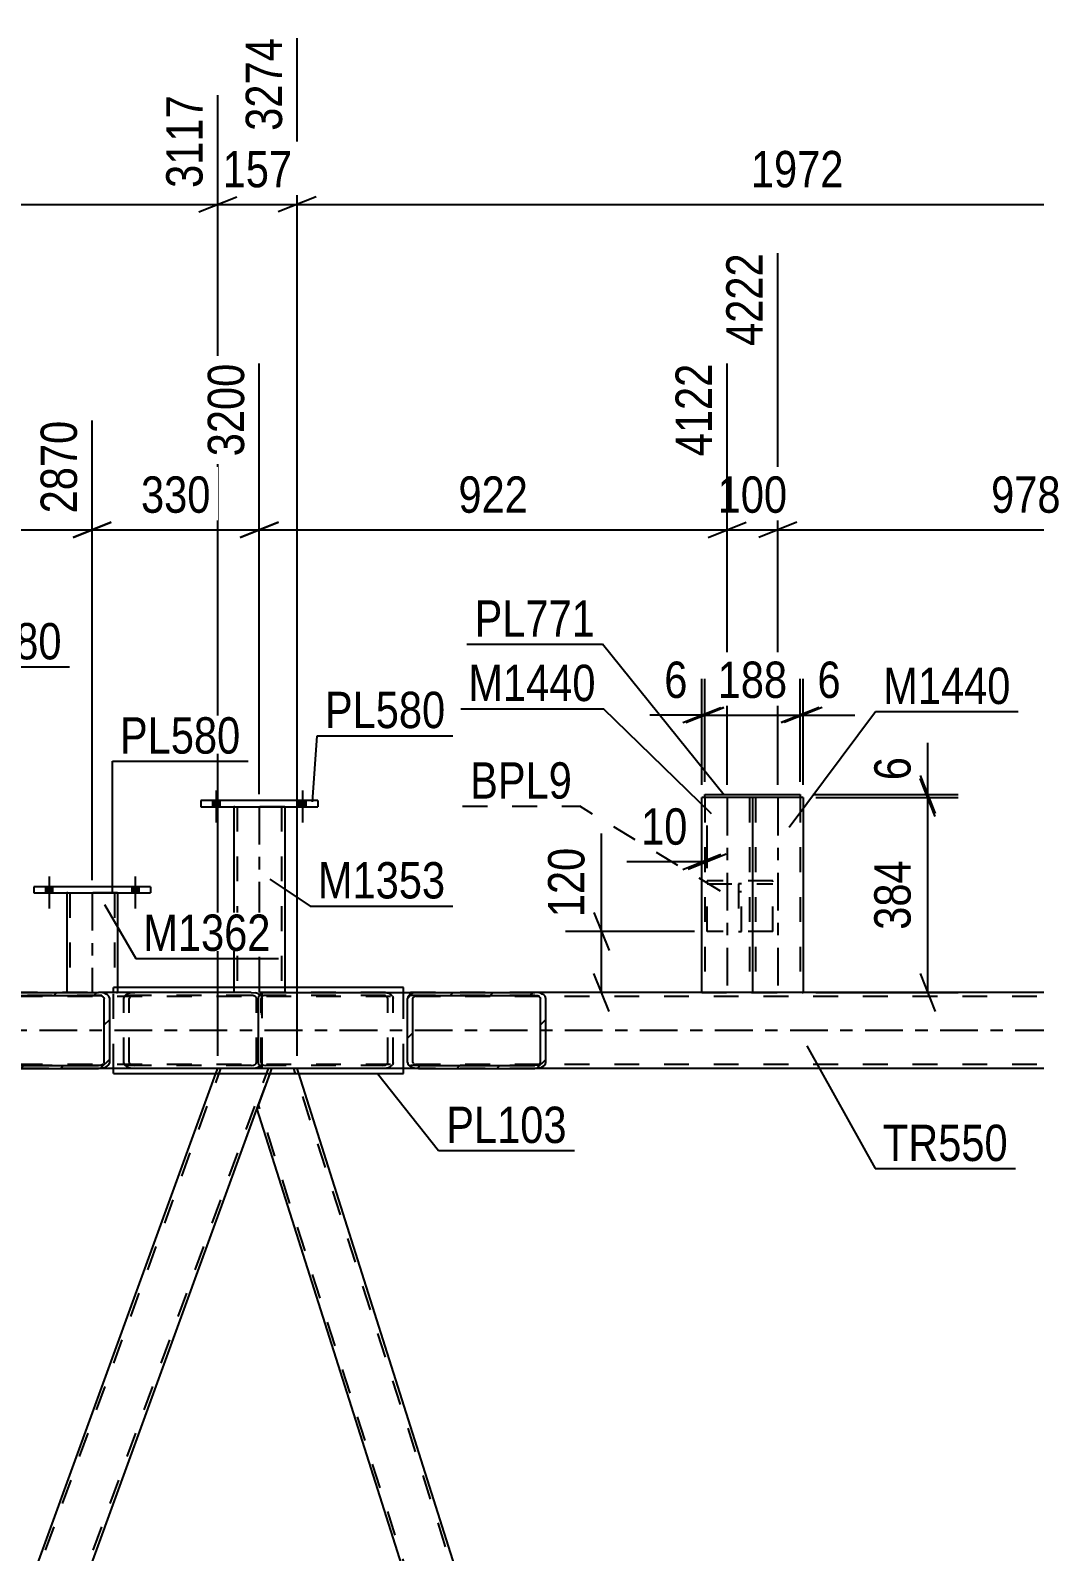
# Model space of a CAD drawing. Header units: millimetres. Extents: x -787 to 402, y -866 to -25.
# Drawn here: x -585.7 to -506.5, y -319.7 to -199.8 of the extents above; entities that cross this region are included whole.
import ezdxf

# ---------------------------------------------------------------- set-up
doc = ezdxf.new("R2010")
doc.units = ezdxf.units.MM
doc.linetypes.add('DXK_LINE_DOT2', pattern=[3.9198, 1.9599, -1.9599])
doc.linetypes.add('DXK_LINE_DOT3', pattern=[5.9187, 2.979, -0.9799, 0.9799, -0.9799])
doc.styles.add('Arial Narrow', font='ARIALN.TTF', dxfattribs={"height": 0.2})

# ---------------------------------------------------------------- blocks, each defined once
blk = doc.blocks.new('Part-569028579-6382 - 6366')
at = {"color": 7, "linetype": 'DXK_LINE_DOT2'}
for p, q in [((-613.96, -400.61), (-570.65, -281.61)), ((-610.21, -400.61), (-566.9, -281.61)), ((-571.05, -282.01), (-570.9, -281.61)), ((-566.65, -281.61), (-570.9, -281.61)), ((-567.81, -284.81), (-566.65, -281.61)), ((-614.22, -400.61), (-613.05, -397.4)), ((-609.96, -400.61), (-609.81, -400.21)), ((-614.22, -400.61), (-609.96, -400.61))]:
    blk.add_line(p, q, dxfattribs=at)
at = {"color": 2, "linetype": 'Continuous'}
for p, q in [((-613.05, -397.4), (-571.05, -282.01)), ((-609.81, -400.21), (-567.81, -284.81))]:
    blk.add_line(p, q, dxfattribs=at)
blk = doc.blocks.new('Part-569028579-6399 - 6366')
at = {"linetype": 'Continuous'}
h = blk.add_hatch(dxfattribs=at)
h.set_pattern_fill('', scale=0.7, style=0, pattern_type=0)
h.set_pattern_definition([(45, (-590.3414, -276.0852), (-1.57154, 1.57154), [])])
h.paths.add_polyline_path([(-590.27, -275.9), (-590.34, -276.09), (-590.34, -281.13), (-590.27, -281.31), (-590.09, -281.46), (-589.8, -281.57), (-589.47, -281.61), (-580.3, -281.61), (-579.96, -281.57), (-579.68, -281.46), (-579.49, -281.31), (-579.42, -281.13), (-579.42, -276.09), (-579.49, -275.9), (-579.68, -275.75), (-579.96, -275.64), (-580.3, -275.61), (-589.47, -275.61), (-589.8, -275.64), (-590.09, -275.75)])
h.paths.add_polyline_path([(-589.64, -275.86), (-589.47, -275.85), (-580.3, -275.85), (-580.13, -275.86), (-579.99, -275.92), (-579.89, -275.99), (-579.86, -276.09), (-579.86, -281.13), (-579.89, -281.22), (-579.99, -281.29), (-580.13, -281.35), (-580.3, -281.37), (-589.47, -281.37), (-589.64, -281.35), (-589.78, -281.29), (-589.87, -281.22), (-589.9, -281.13), (-589.9, -276.09), (-589.87, -275.99), (-589.78, -275.92)])
at = {"color": 2, "linetype": 'Continuous'}
for p, q in [((-589.47, -275.61), (-589.8, -275.64)), ((-589.47, -275.61), (-580.3, -275.61)), ((-568.27, -275.61), (-580.3, -275.61)), ((-579.96, -275.64), (-580.3, -275.61)), ((-568.27, -275.61), (-567.93, -275.64)), ((-590.27, -275.9), (-590.34, -276.09)), ((-590.34, -281.13), (-590.34, -276.09)), ((-589.9, -276.09), (-589.87, -275.99)), ((-589.9, -281.13), (-589.9, -276.09)), ((-589.64, -275.86), (-589.47, -275.85)), ((-589.47, -275.85), (-580.3, -275.85)), ((-580.3, -275.85), (-580.13, -275.86)), ((-579.89, -275.99), (-579.86, -276.09)), ((-579.86, -281.13), (-579.86, -276.09)), ((-579.42, -276.09), (-579.49, -275.9)), ((-579.42, -281.13), (-579.42, -276.09)), ((-590.34, -281.13), (-590.27, -281.31)), ((-589.87, -281.22), (-589.9, -281.13)), ((-589.8, -281.57), (-589.47, -281.61)), ((-589.47, -281.37), (-589.64, -281.35)), ((-589.47, -281.37), (-580.3, -281.37)), ((-589.47, -281.61), (-580.3, -281.61)), ((-580.13, -281.35), (-580.3, -281.37)), ((-580.3, -281.61), (-579.96, -281.57)), ((-568.27, -281.61), (-580.3, -281.61)), ((-579.86, -281.13), (-579.89, -281.22)), ((-579.49, -281.31), (-579.42, -281.13)), ((-567.93, -281.57), (-568.27, -281.61))]:
    blk.add_line(p, q, dxfattribs=at)
at = {"color": 7, "linetype": 'DXK_LINE_DOT2'}
for p, q in [((-589.47, -275.61), (-580.3, -275.61)), ((-577.77, -275.64), (-577.44, -275.61)), ((-568.27, -275.85), (-589.47, -275.85)), ((-578.31, -276.09), (-578.24, -275.9)), ((-578.31, -281.13), (-578.31, -276.09)), ((-577.84, -275.99), (-577.87, -276.09)), ((-577.87, -281.13), (-577.87, -276.09)), ((-577.44, -275.85), (-577.61, -275.86)), ((-568.1, -275.86), (-568.27, -275.85)), ((-567.83, -276.09), (-567.86, -275.99)), ((-567.83, -281.13), (-567.83, -276.09)), ((-567.46, -275.9), (-567.44, -275.97)), ((-567.44, -275.97), (-567.39, -276.09)), ((-567.39, -281.13), (-567.39, -276.09)), ((-568.27, -281.37), (-589.47, -281.37)), ((-580.3, -281.61), (-589.47, -281.61)), ((-578.24, -281.31), (-578.31, -281.13)), ((-577.87, -281.13), (-577.84, -281.22)), ((-577.44, -281.61), (-577.77, -281.57)), ((-577.61, -281.35), (-577.44, -281.37)), ((-568.27, -281.37), (-568.1, -281.35)), ((-567.86, -281.22), (-567.83, -281.13)), ((-567.41, -281.17), (-567.46, -281.31)), ((-567.39, -281.13), (-567.41, -281.17))]:
    blk.add_line(p, q, dxfattribs=at)
at = {"color": 2, "linetype": 'Continuous'}
for centre, radius, start, end in [((-589.67, -276.45), 0.817, 99.5182, 138.0638), ((-580.1, -276.45), 0.817, 41.9362, 80.4818), ((-568.07, -276.45), 0.817, 53.5209, 80.4818), ((-589.57, -276.27), 0.409, 99.5182, 138.0638), ((-580.2, -276.27), 0.409, 41.9362, 80.4818), ((-589.67, -280.76), 0.817, 221.9362, 260.4818), ((-589.57, -280.94), 0.409, 221.9362, 260.4818), ((-580.2, -280.94), 0.409, 279.5182, 318.0638), ((-580.1, -280.76), 0.817, 279.5182, 318.0638), ((-568.07, -280.76), 0.817, 279.5182, 306.4761)]:
    blk.add_arc(centre, radius, start, end, dxfattribs=at)
at = {"color": 7, "linetype": 'DXK_LINE_DOT2'}
for centre, radius, start, end in [((-577.64, -276.45), 0.817, 99.5182, 138.0638), ((-568.07, -276.45), 0.817, 41.9362, 53.5209), ((-577.54, -276.27), 0.409, 99.5182, 138.0638), ((-568.17, -276.27), 0.409, 41.9362, 80.4818), ((-577.64, -280.76), 0.817, 221.9362, 260.4818), ((-577.54, -280.94), 0.409, 221.9362, 260.4818), ((-568.17, -280.94), 0.409, 279.5182, 318.0638), ((-568.07, -280.76), 0.817, 306.4761, 318.0638)]:
    blk.add_arc(centre, radius, start, end, dxfattribs=at)
blk = doc.blocks.new('Part-569028579-6475 - 6366')
at = {"color": 7, "linetype": 'DXK_LINE_DOT2'}
for p, q in [((-485.51, -281.61), (-528.83, -400.61)), ((-481.77, -281.61), (-525.08, -400.61)), ((-485.77, -281.61), (-485.92, -282.01)), ((-481.51, -281.61), (-485.77, -281.61)), ((-481.51, -281.61), (-482.68, -284.81)), ((-527.92, -397.4), (-529.08, -400.61)), ((-524.68, -400.21), (-524.83, -400.61)), ((-524.83, -400.61), (-529.08, -400.61))]:
    blk.add_line(p, q, dxfattribs=at)
at = {"color": 2, "linetype": 'Continuous'}
for p, q in [((-485.92, -282.01), (-527.92, -397.4)), ((-482.68, -284.81), (-524.68, -400.21))]:
    blk.add_line(p, q, dxfattribs=at)
blk = doc.blocks.new('Part-569028579-6455 - 6366')
at = {"color": 7, "linetype": 'DXK_LINE_DOT2'}
for p, q in [((-566.65, -281.61), (-566.79, -282.01)), ((-564.63, -281.61), (-566.65, -281.61)), ((-528.05, -397.77), (-564.89, -281.61)), ((-564.51, -282.01), (-564.63, -281.61)), ((-530.84, -400.61), (-567.68, -284.44)), ((-531.1, -400.61), (-531.22, -400.21)), ((-529.08, -400.61), (-528.94, -400.21)), ((-531.1, -400.61), (-529.08, -400.61))]:
    blk.add_line(p, q, dxfattribs=at)
at = {"color": 2, "linetype": 'Continuous'}
for p, q in [((-566.79, -282.01), (-567.81, -284.81)), ((-527.92, -397.4), (-564.51, -282.01)), ((-567.81, -284.81), (-531.22, -400.21)), ((-528.94, -400.21), (-527.92, -397.4))]:
    blk.add_line(p, q, dxfattribs=at)
blk = doc.blocks.new('Part-569028579-6501 - 6366')
at = {"color": 7, "linetype": 'DXK_LINE_DOT2'}
for p, q in [((-545.9, -275.61), (-589.47, -275.61)), ((-102.57, -275.93), (-695.6, -275.93)), ((-102.57, -281.29), (-695.6, -281.29)), ((-545.9, -281.61), (-589.47, -281.61))]:
    blk.add_line(p, q, dxfattribs=at)
at = {"color": 2, "linetype": 'Continuous'}
for p, q in [((-504.34, -275.61), (-545.9, -275.61)), ((-504.33, -281.61), (-545.9, -281.61))]:
    blk.add_line(p, q, dxfattribs=at)
at = {"color": 7, "linetype": 'DXK_LINE_DOT3'}
blk.add_line((-102.57, -278.61), (-695.6, -278.61), dxfattribs=at)
blk = doc.blocks.new('Part-569028579-6522 - 6366')
at = {"linetype": 'Continuous'}
h = blk.add_hatch(dxfattribs=at)
h.set_pattern_fill('', scale=0.7, style=0, pattern_type=0)
h.set_pattern_definition([(45, (-555.9435, -276.0852), (-1.57154, 1.57154), [])])
h.paths.add_polyline_path([(-555.88, -275.9), (-555.94, -276.09), (-555.94, -281.13), (-555.88, -281.31), (-555.69, -281.46), (-555.4, -281.57), (-555.07, -281.61), (-545.9, -281.61), (-545.56, -281.57), (-545.28, -281.46), (-545.09, -281.31), (-545.03, -281.13), (-545.03, -276.09), (-545.09, -275.9), (-545.28, -275.75), (-545.56, -275.64), (-545.9, -275.61), (-555.07, -275.61), (-555.4, -275.64), (-555.69, -275.75)])
h.paths.add_polyline_path([(-555.24, -275.86), (-555.07, -275.85), (-545.9, -275.85), (-545.73, -275.86), (-545.59, -275.92), (-545.5, -275.99), (-545.46, -276.09), (-545.46, -281.13), (-545.5, -281.22), (-545.59, -281.29), (-545.73, -281.35), (-545.9, -281.37), (-555.07, -281.37), (-555.24, -281.35), (-555.38, -281.29), (-555.47, -281.22), (-555.51, -281.13), (-555.51, -276.09), (-555.47, -275.99), (-555.38, -275.92)])
at = {"color": 2, "linetype": 'Continuous'}
for p, q in [((-567.65, -275.9), (-567.56, -275.75)), ((-567.56, -275.75), (-567.41, -275.64)), ((-567.41, -275.64), (-567.39, -275.64)), ((-567.39, -275.64), (-567.1, -275.61)), ((-567.1, -275.61), (-555.07, -275.61)), ((-555.07, -275.61), (-555.4, -275.64)), ((-555.07, -275.61), (-545.9, -275.61)), ((-545.56, -275.64), (-545.9, -275.61)), ((-567.68, -276.09), (-567.65, -275.9)), ((-567.68, -281.13), (-567.68, -276.09)), ((-555.88, -275.9), (-555.94, -276.09)), ((-555.94, -281.13), (-555.94, -276.09)), ((-555.51, -276.09), (-555.47, -275.99)), ((-555.51, -281.13), (-555.51, -276.09)), ((-555.24, -275.86), (-555.07, -275.85)), ((-555.07, -275.85), (-545.9, -275.85)), ((-545.9, -275.85), (-545.73, -275.86)), ((-545.5, -275.99), (-545.46, -276.09)), ((-545.46, -281.13), (-545.46, -276.09)), ((-545.03, -276.09), (-545.09, -275.9)), ((-545.03, -281.13), (-545.03, -276.09)), ((-567.65, -281.31), (-567.68, -281.13)), ((-567.56, -281.46), (-567.65, -281.31)), ((-567.41, -281.57), (-567.56, -281.46)), ((-567.39, -281.57), (-567.41, -281.57)), ((-567.1, -281.61), (-567.39, -281.57)), ((-555.07, -281.61), (-567.1, -281.61)), ((-555.94, -281.13), (-555.88, -281.31)), ((-555.47, -281.22), (-555.51, -281.13)), ((-555.4, -281.57), (-555.07, -281.61)), ((-555.07, -281.37), (-555.24, -281.35)), ((-555.07, -281.37), (-545.9, -281.37)), ((-555.07, -281.61), (-545.9, -281.61)), ((-545.73, -281.35), (-545.9, -281.37)), ((-545.9, -281.61), (-545.56, -281.57)), ((-545.46, -281.13), (-545.5, -281.22)), ((-545.09, -281.31), (-545.03, -281.13))]:
    blk.add_line(p, q, dxfattribs=at)
at = {"color": 7, "linetype": 'DXK_LINE_DOT2'}
for p, q in [((-567.39, -281.57), (-567.39, -275.64)), ((-557.93, -275.61), (-557.59, -275.64)), ((-545.9, -275.61), (-555.07, -275.61)), ((-567.45, -275.99), (-567.47, -276.09)), ((-567.47, -281.13), (-567.47, -276.09)), ((-567.41, -275.92), (-567.45, -275.99)), ((-567.27, -275.86), (-567.41, -275.92)), ((-567.41, -281.29), (-567.41, -275.92)), ((-567.1, -275.85), (-567.27, -275.86)), ((-545.9, -275.85), (-567.1, -275.85)), ((-557.76, -275.86), (-557.93, -275.85)), ((-557.49, -276.09), (-557.53, -275.99)), ((-557.49, -281.13), (-557.49, -276.09)), ((-557.12, -275.9), (-557.06, -276.09)), ((-557.06, -281.13), (-557.06, -276.09)), ((-567.47, -281.13), (-567.45, -281.22)), ((-567.45, -281.22), (-567.41, -281.29)), ((-567.41, -281.29), (-567.27, -281.35)), ((-567.27, -281.35), (-567.1, -281.37)), ((-545.9, -281.37), (-567.1, -281.37)), ((-557.93, -281.37), (-557.76, -281.35)), ((-557.59, -281.57), (-557.93, -281.61)), ((-557.53, -281.22), (-557.49, -281.13)), ((-557.06, -281.13), (-557.12, -281.31)), ((-545.9, -281.61), (-555.07, -281.61))]:
    blk.add_line(p, q, dxfattribs=at)
for centre, radius, start, end in [((-557.73, -276.45), 0.817, 41.9362, 80.4818), ((-557.83, -276.27), 0.409, 41.9362, 80.4818), ((-557.83, -280.94), 0.409, 279.5182, 318.0638), ((-557.73, -280.76), 0.817, 279.5182, 318.0638)]:
    blk.add_arc(centre, radius, start, end, dxfattribs=at)
at = {"color": 2, "linetype": 'Continuous'}
for centre, radius, start, end in [((-555.27, -276.45), 0.817, 99.5181, 138.0638), ((-545.7, -276.45), 0.817, 41.9362, 80.4818), ((-555.17, -276.27), 0.409, 99.5181, 138.0638), ((-545.8, -276.27), 0.409, 41.9362, 80.4818), ((-555.27, -280.76), 0.817, 221.9362, 260.4818), ((-555.17, -280.94), 0.409, 221.9362, 260.4818), ((-545.8, -280.94), 0.409, 279.5181, 318.0638), ((-545.7, -280.76), 0.817, 279.5181, 318.0638)]:
    blk.add_arc(centre, radius, start, end, dxfattribs=at)
blk = doc.blocks.new('Part-569028579-6541 - 6366')
at = {"color": 2, "linetype": 'Continuous'}
for p, q in [((-556.26, -275.21), (-579.11, -275.21)), ((-579.11, -275.61), (-579.11, -275.21)), ((-556.26, -275.61), (-556.26, -275.21)), ((-579.11, -282.01), (-579.11, -281.61)), ((-556.26, -282.01), (-556.26, -281.61)), ((-579.11, -282.01), (-556.26, -282.01))]:
    blk.add_line(p, q, dxfattribs=at)
at = {"color": 7, "linetype": 'DXK_LINE_DOT2'}
for p, q in [((-579.11, -281.61), (-579.11, -275.61)), ((-556.26, -281.61), (-556.26, -275.61))]:
    blk.add_line(p, q, dxfattribs=at)
blk = doc.blocks.new('Part-569028579-17686 - 6366')
at = {"color": 2, "linetype": 'Continuous'}
for p, q in [((-528.74, -260.25), (-528.74, -275.61)), ((-524.74, -260.25), (-528.66, -260.25)), ((-524.74, -260.25), (-524.74, -275.61))]:
    blk.add_line(p, q, dxfattribs=at)
at = {"color": 7, "linetype": 'DXK_LINE_DOT2'}
for p, q in [((-528.66, -260.25), (-528.74, -260.25)), ((-528.5, -260.25), (-528.5, -275.61)), ((-528.5, -260.25), (-528.48, -260.25)), ((-524.98, -260.25), (-524.98, -275.61)), ((-528.74, -275.61), (-528.74, -275.61)), ((-528.74, -275.61), (-524.74, -275.61)), ((-524.74, -275.61), (-524.74, -275.61)), ((-524.74, -275.61), (-524.74, -275.61))]:
    blk.add_line(p, q, dxfattribs=at)
at = {"color": 7, "linetype": 'DXK_LINE_DOT3'}
blk.add_line((-526.74, -260.25), (-526.74, -275.61), dxfattribs=at)
blk = doc.blocks.new('Part-569028579-6546 - 6366')
at = {"color": 2, "linetype": 'Continuous'}
for p, q in [((-585.4, -267.28), (-585.4, -267.76)), ((-576.2, -267.28), (-585.4, -267.28)), ((-576.2, -267.28), (-576.2, -267.76)), ((-585.4, -267.76), (-576.2, -267.76))]:
    blk.add_line(p, q, dxfattribs=at)
blk = doc.blocks.new('Part-569028579-6574 - 6366')
at = {"color": 2, "linetype": 'Continuous'}
for p, q in [((-572.22, -260.49), (-572.22, -260.97)), ((-563.02, -260.49), (-572.22, -260.49)), ((-572.22, -260.97), (-563.02, -260.97)), ((-563.02, -260.49), (-563.02, -260.97))]:
    blk.add_line(p, q, dxfattribs=at)
blk = doc.blocks.new('Part-569028579-6576 - 6366')
at = {"color": 7, "linetype": 'DXK_LINE_DOT2'}
for p, q in [((-529.6, -267.04), (-529.84, -267.04)), ((-529.84, -267.04), (-529.84, -270.8)), ((-529.6, -270.8), (-529.6, -267.04)), ((-529.84, -267.64), (-529.6, -267.64)), ((-529.84, -270.8), (-529.6, -270.8))]:
    blk.add_line(p, q, dxfattribs=at)
blk = doc.blocks.new('Part-569028579-17717 - 6366')
at = {"color": 7, "linetype": 'DXK_LINE_DOT2'}
for p, q in [((-527.12, -266.8), (-532.32, -266.8)), ((-532.32, -270.8), (-532.32, -266.8)), ((-532.32, -267.04), (-527.12, -267.04)), ((-527.12, -270.8), (-527.12, -266.8)), ((-527.12, -270.8), (-532.32, -270.8))]:
    blk.add_line(p, q, dxfattribs=at)
blk = doc.blocks.new('Part-569028579-17705 - 6366')
at = {"color": 2, "linetype": 'Continuous'}
for p, q in [((-532.7, -260.25), (-532.74, -260.25)), ((-532.74, -275.61), (-532.74, -260.25)), ((-528.81, -260.25), (-532.7, -260.25)), ((-528.74, -260.25), (-528.74, -275.61))]:
    blk.add_line(p, q, dxfattribs=at)
at = {"color": 7, "linetype": 'DXK_LINE_DOT2'}
for p, q in [((-532.5, -260.25), (-532.5, -275.61)), ((-532.5, -260.25), (-532.48, -260.25)), ((-528.98, -260.25), (-528.98, -275.61)), ((-528.77, -260.25), (-528.81, -260.25)), ((-528.77, -260.25), (-528.81, -260.25)), ((-528.74, -260.25), (-528.77, -260.25)), ((-528.77, -260.25), (-528.74, -260.25)), ((-532.74, -275.61), (-532.74, -275.61)), ((-532.74, -275.61), (-528.74, -275.61)), ((-528.74, -275.61), (-528.74, -275.61)), ((-528.74, -275.61), (-528.74, -275.61))]:
    blk.add_line(p, q, dxfattribs=at)
at = {"color": 7, "linetype": 'DXK_LINE_DOT3'}
blk.add_line((-530.74, -260.25), (-530.74, -275.61), dxfattribs=at)
blk = doc.blocks.new('Bolt-569028579-6642 - 6366')
at = {"linetype": 'Continuous'}
for points in [[(-583.92, -267.28), (-584.48, -267.28), (-584.48, -267.76), (-583.92, -267.76)], [(-583.92, -267.28), (-584.48, -267.28), (-584.48, -267.76), (-583.92, -267.76)], [(-577.12, -267.28), (-577.68, -267.28), (-577.68, -267.76), (-577.12, -267.76)], [(-577.12, -267.28), (-577.68, -267.28), (-577.68, -267.76), (-577.12, -267.76)]]:
    blk.add_hatch(color=1, dxfattribs=at).paths.add_polyline_path(points)
at = {"color": 1, "linetype": 'Continuous'}
for p, q in [((-584.48, -267.28), (-584.48, -267.76)), ((-584.48, -267.28), (-584.48, -267.76)), ((-584.2, -266.48), (-584.2, -269)), ((-584.2, -266.48), (-584.2, -269)), ((-583.92, -267.28), (-583.92, -267.76)), ((-583.92, -267.28), (-583.92, -267.76)), ((-577.68, -267.28), (-577.68, -267.76)), ((-577.68, -267.28), (-577.68, -267.76)), ((-577.4, -266.48), (-577.4, -269)), ((-577.4, -266.48), (-577.4, -269)), ((-577.12, -267.28), (-577.12, -267.76)), ((-577.12, -267.28), (-577.12, -267.76))]:
    blk.add_line(p, q, dxfattribs=at)
blk = doc.blocks.new('Part-569028579-17689 - 6366')
at = {"color": 2, "linetype": 'Continuous'}
for p, q in [((-569.62, -260.97), (-569.62, -275.21)), ((-565.62, -260.97), (-565.62, -275.21))]:
    blk.add_line(p, q, dxfattribs=at)
at = {"color": 7, "linetype": 'DXK_LINE_DOT2'}
for p, q in [((-565.62, -260.97), (-569.62, -260.97)), ((-569.38, -260.97), (-569.38, -275.61)), ((-565.86, -260.97), (-565.86, -275.61)), ((-569.62, -275.21), (-569.62, -275.61)), ((-565.62, -275.61), (-569.62, -275.61)), ((-565.62, -275.21), (-565.62, -275.61))]:
    blk.add_line(p, q, dxfattribs=at)
at = {"color": 7, "linetype": 'DXK_LINE_DOT3'}
blk.add_line((-567.62, -260.97), (-567.62, -275.61), dxfattribs=at)
blk = doc.blocks.new('Part-569028579-17706 - 6366')
at = {"color": 2, "linetype": 'Continuous'}
for p, q in [((-582.8, -267.76), (-582.8, -275.61)), ((-578.8, -267.76), (-578.8, -275.21))]:
    blk.add_line(p, q, dxfattribs=at)
at = {"color": 7, "linetype": 'DXK_LINE_DOT2'}
for p, q in [((-578.8, -267.76), (-582.8, -267.76)), ((-582.56, -267.76), (-582.56, -275.61)), ((-579.04, -267.76), (-579.04, -275.61)), ((-582.8, -275.61), (-582.8, -275.61)), ((-582.8, -275.61), (-578.8, -275.61)), ((-578.8, -275.21), (-578.8, -275.61))]:
    blk.add_line(p, q, dxfattribs=at)
at = {"color": 7, "linetype": 'DXK_LINE_DOT3'}
blk.add_line((-580.8, -267.76), (-580.8, -275.61), dxfattribs=at)
blk = doc.blocks.new('Part-569028579-17718 - 6366')
at = {"color": 2, "linetype": 'Continuous'}
for p, q in [((-532.5, -260.25), (-532.5, -260.01)), ((-532.5, -260.01), (-524.98, -260.01)), ((-524.98, -260.01), (-524.98, -260.25)), ((-528.66, -260.25), (-528.81, -260.25))]:
    blk.add_line(p, q, dxfattribs=at)
at = {"color": 7, "linetype": 'DXK_LINE_DOT2'}
for p, q in [((-528.81, -260.25), (-532.5, -260.25)), ((-524.98, -260.25), (-528.66, -260.25))]:
    blk.add_line(p, q, dxfattribs=at)
blk = doc.blocks.new('Bolt-569028579-17746 - 6366')
at = {"linetype": 'Continuous'}
for points in [[(-570.74, -260.49), (-571.3, -260.49), (-571.3, -260.97), (-570.74, -260.97)], [(-570.74, -260.49), (-571.3, -260.49), (-571.3, -260.97), (-570.74, -260.97)], [(-563.94, -260.49), (-564.5, -260.49), (-564.5, -260.97), (-563.94, -260.97)], [(-563.94, -260.49), (-564.5, -260.49), (-564.5, -260.97), (-563.94, -260.97)]]:
    blk.add_hatch(color=1, dxfattribs=at).paths.add_polyline_path(points)
at = {"color": 1, "linetype": 'Continuous'}
for p, q in [((-571.02, -259.69), (-571.02, -262.21)), ((-571.02, -259.69), (-571.02, -262.21)), ((-564.22, -259.69), (-564.22, -262.21)), ((-564.22, -259.69), (-564.22, -262.21)), ((-571.3, -260.49), (-571.3, -260.97)), ((-571.3, -260.49), (-571.3, -260.97)), ((-570.74, -260.49), (-570.74, -260.97)), ((-570.74, -260.49), (-570.74, -260.97)), ((-564.5, -260.49), (-564.5, -260.97)), ((-564.5, -260.49), (-564.5, -260.97)), ((-563.94, -260.49), (-563.94, -260.97)), ((-563.94, -260.49), (-563.94, -260.97))]:
    blk.add_line(p, q, dxfattribs=at)
blk = doc.blocks.new('StraightDimension-569028579-65307 - 6366')
at = {"color": 7, "linetype": 'Continuous'}
for p, q in [((-526.74, -259.25), (-526.74, -217.33)), ((-487.62, -259.97), (-487.62, -230.53)), ((-525.24, -238.54), (-528.24, -239.74)), ((-489.12, -239.74), (-486.12, -238.54)), ((-526.74, -239.14), (-487.62, -239.14))]:
    blk.add_line(p, q, dxfattribs=at)
at = {"color": 0}
blk.add_wipeout([(-503.84, -238.39), (-503.84, -234.19), (-510.52, -234.19), (-510.52, -238.39)], dxfattribs=at)
at = {"color": 3, "style": 'Arial Narrow'}
blk.add_text('978', height=2.863, dxfattribs=at).set_placement((-509.92, -237.79))
at = {"color": 0, "linetype": 'Continuous'}
blk.add_wipeout([(-488.22, -229.93), (-492.42, -229.93), (-492.42, -238.44), (-488.22, -238.44)], dxfattribs=at)
at = {"color": 3, "linetype": 'Continuous', "style": 'Arial Narrow'}
blk.add_text('5200', height=2.863, rotation=90.0002, dxfattribs=at).set_placement((-488.82, -237.84))
blk = doc.blocks.new('StraightDimension-569028579-65308 - 6366')
at = {"color": 7, "linetype": 'Continuous'}
for p, q in [((-526.74, -259.25), (-526.74, -217.33)), ((-530.74, -259.25), (-530.74, -226.03)), ((-532.24, -239.74), (-529.24, -238.54)), ((-525.24, -238.54), (-528.24, -239.74)), ((-530.74, -239.14), (-526.74, -239.14))]:
    blk.add_line(p, q, dxfattribs=at)
at = {"color": 0, "linetype": 'Continuous'}
blk.add_wipeout([(-527.34, -216.73), (-531.54, -216.73), (-531.54, -225.24), (-527.34, -225.24)], dxfattribs=at)
at = {"color": 3, "linetype": 'Continuous', "style": 'Arial Narrow'}
blk.add_text('4222', height=2.863, rotation=90.0002, dxfattribs=at).set_placement((-527.94, -224.64))
at = {"color": 0}
blk.add_wipeout([(-525.4, -238.39), (-525.4, -234.19), (-532.08, -234.19), (-532.08, -238.39)], dxfattribs=at)
at = {"color": 3, "style": 'Arial Narrow'}
blk.add_text('100', height=2.863, dxfattribs=at).set_placement((-531.48, -237.79))
blk = doc.blocks.new('StraightDimension-569028579-65783 - 6366')
at = {"color": 7, "linetype": 'Continuous'}
for p, q in [((-514.32, -261.75), (-515.52, -258.75)), ((-523.74, -260.25), (-512.52, -260.25)), ((-514.92, -275.61), (-514.92, -260.25)), ((-515.52, -274.11), (-514.32, -277.11)), ((-523.74, -275.61), (-512.52, -275.61))]:
    blk.add_line(p, q, dxfattribs=at)
at = {"color": 0}
blk.add_wipeout([(-515.67, -264.58), (-519.87, -264.58), (-519.87, -271.27), (-515.67, -271.27)], dxfattribs=at)
at = {"color": 3, "style": 'Arial Narrow'}
blk.add_text('384', height=2.863, rotation=90.0002, dxfattribs=at).set_placement((-516.27, -270.67))
blk = doc.blocks.new('StraightDimension-569028579-65782 - 6366')
at = {"color": 7, "linetype": 'Continuous'}
for p, q in [((-514.92, -260.01), (-514.92, -255.93)), ((-514.92, -260.01), (-514.92, -255.93)), ((-515.52, -258.51), (-514.32, -261.51)), ((-514.32, -261.75), (-515.52, -258.75)), ((-523.98, -260.01), (-512.52, -260.01)), ((-514.92, -260.25), (-514.92, -260.01)), ((-523.74, -260.25), (-512.52, -260.25))]:
    blk.add_line(p, q, dxfattribs=at)
at = {"color": 0}
blk.add_wipeout([(-515.67, -256.45), (-519.87, -256.45), (-519.87, -259.48), (-515.67, -259.48)], dxfattribs=at)
at = {"color": 3, "style": 'Arial Narrow'}
blk.add_text('6', height=2.86, rotation=90.0002, dxfattribs=at).set_placement((-516.27, -258.88))
blk = doc.blocks.new('StraightDimension-569028579-18748 - 6366')
at = {"color": 7, "linetype": 'Continuous'}
for p, q in [((-564.63, -280.61), (-564.63, -200.37)), ((-485.77, -280.61), (-485.77, -204.87)), ((-563.13, -212.88), (-566.13, -214.08)), ((-487.27, -214.08), (-484.27, -212.88)), ((-564.63, -213.48), (-485.77, -213.48))]:
    blk.add_line(p, q, dxfattribs=at)
at = {"color": 0}
blk.add_wipeout([(-520.95, -212.73), (-520.95, -208.53), (-529.46, -208.53), (-529.46, -212.73)], dxfattribs=at)
at = {"color": 3, "style": 'Arial Narrow'}
blk.add_text('1972', height=2.863, dxfattribs=at).set_placement((-528.86, -212.13))
at = {"color": 0, "linetype": 'Continuous'}
blk.add_wipeout([(-486.37, -204.27), (-490.57, -204.27), (-490.57, -212.78), (-486.37, -212.78)], dxfattribs=at)
at = {"color": 3, "linetype": 'Continuous', "style": 'Arial Narrow'}
blk.add_text('5246', height=2.863, rotation=90.0002, dxfattribs=at).set_placement((-486.97, -212.18))
blk = doc.blocks.new('StraightDimension-569028579-18749 - 6366')
at = {"color": 7, "linetype": 'Continuous'}
for p, q in [((-564.63, -280.61), (-564.63, -200.37)), ((-570.9, -280.61), (-570.9, -204.87)), ((-572.4, -214.08), (-569.4, -212.88)), ((-563.13, -212.88), (-566.13, -214.08)), ((-570.9, -213.48), (-564.63, -213.48))]:
    blk.add_line(p, q, dxfattribs=at)
at = {"color": 0}
blk.add_wipeout([(-564.43, -212.73), (-564.43, -208.53), (-571.11, -208.53), (-571.11, -212.73)], dxfattribs=at)
at = {"color": 3, "style": 'Arial Narrow'}
blk.add_text('157', height=2.863, dxfattribs=at).set_placement((-570.51, -212.13))
at = {"color": 0, "linetype": 'Continuous'}
blk.add_wipeout([(-565.23, -199.77), (-569.43, -199.77), (-569.43, -208.28), (-565.23, -208.28)], dxfattribs=at)
at = {"color": 3, "linetype": 'Continuous', "style": 'Arial Narrow'}
blk.add_text('3274', height=2.863, rotation=90.0002, dxfattribs=at).set_placement((-565.83, -207.68))
blk = doc.blocks.new('StraightDimension-569028579-18750 - 6366')
at = {"color": 7, "linetype": 'Continuous'}
for p, q in [((-649.77, -280.61), (-649.77, -200.37)), ((-570.9, -280.61), (-570.9, -204.87)), ((-648.27, -212.88), (-651.27, -214.08)), ((-572.4, -214.08), (-569.4, -212.88)), ((-649.77, -213.48), (-570.9, -213.48))]:
    blk.add_line(p, q, dxfattribs=at)
at = {"color": 0}
blk.add_wipeout([(-606.08, -212.73), (-606.08, -208.53), (-614.59, -208.53), (-614.59, -212.73)], dxfattribs=at)
at = {"color": 3, "style": 'Arial Narrow'}
blk.add_text('1972', height=2.863, dxfattribs=at).set_placement((-613.99, -212.13))
at = {"color": 0, "linetype": 'Continuous'}
blk.add_wipeout([(-571.5, -204.27), (-575.7, -204.27), (-575.7, -212.78), (-571.5, -212.78)], dxfattribs=at)
at = {"color": 3, "linetype": 'Continuous', "style": 'Arial Narrow'}
blk.add_text('3117', height=2.863, rotation=90.0002, dxfattribs=at).set_placement((-572.1, -212.18))
blk = doc.blocks.new('StraightDimension-569028579-65309 - 6366')
at = {"color": 7, "linetype": 'Continuous'}
for p, q in [((-567.62, -259.97), (-567.62, -226.03)), ((-530.74, -259.25), (-530.74, -226.03)), ((-566.12, -238.54), (-569.12, -239.74)), ((-532.24, -239.74), (-529.24, -238.54)), ((-567.62, -239.14), (-530.74, -239.14))]:
    blk.add_line(p, q, dxfattribs=at)
at = {"color": 0, "linetype": 'Continuous'}
blk.add_wipeout([(-531.34, -225.43), (-535.54, -225.43), (-535.54, -233.94), (-531.34, -233.94)], dxfattribs=at)
at = {"color": 0}
blk.add_wipeout([(-545.84, -238.39), (-545.84, -234.19), (-552.52, -234.19), (-552.52, -238.39)], dxfattribs=at)
at = {"color": 3, "linetype": 'Continuous', "style": 'Arial Narrow'}
blk.add_text('4122', height=2.863, rotation=90.0002, dxfattribs=at).set_placement((-531.94, -233.34))
at = {"color": 3, "style": 'Arial Narrow'}
blk.add_text('922', height=2.863, dxfattribs=at).set_placement((-551.92, -237.79))
blk = doc.blocks.new('StraightDimension-569028579-65310 - 6366')
at = {"color": 7, "linetype": 'Continuous'}
for p, q in [((-567.62, -259.97), (-567.62, -226.03)), ((-580.8, -266.76), (-580.8, -230.53)), ((-579.3, -238.54), (-582.3, -239.74)), ((-569.12, -239.74), (-566.12, -238.54)), ((-580.8, -239.14), (-567.62, -239.14))]:
    blk.add_line(p, q, dxfattribs=at)
at = {"color": 0}
blk.add_wipeout([(-570.87, -238.39), (-570.87, -234.19), (-577.55, -234.19), (-577.55, -238.39)], dxfattribs=at)
at = {"color": 3, "style": 'Arial Narrow'}
blk.add_text('330', height=2.863, dxfattribs=at).set_placement((-576.95, -237.79))
at = {"color": 0, "linetype": 'Continuous'}
blk.add_wipeout([(-568.22, -225.43), (-572.42, -225.43), (-572.42, -233.94), (-568.22, -233.94)], dxfattribs=at)
at = {"color": 3, "linetype": 'Continuous', "style": 'Arial Narrow'}
blk.add_text('3200', height=2.863, rotation=90.0002, dxfattribs=at).set_placement((-568.82, -233.34))
blk = doc.blocks.new('StraightDimension-569028579-65311 - 6366')
at = {"color": 7, "linetype": 'Continuous'}
for p, q in [((-607.62, -259.97), (-607.62, -230.53)), ((-580.8, -266.76), (-580.8, -230.53)), ((-606.12, -238.54), (-609.12, -239.74)), ((-582.3, -239.74), (-579.3, -238.54)), ((-607.62, -239.14), (-580.8, -239.14))]:
    blk.add_line(p, q, dxfattribs=at)
at = {"color": 0}
blk.add_wipeout([(-590.87, -238.39), (-590.87, -234.19), (-597.55, -234.19), (-597.55, -238.39)], dxfattribs=at)
at = {"color": 3, "style": 'Arial Narrow'}
blk.add_text('670', height=2.863, dxfattribs=at).set_placement((-596.95, -237.79))
at = {"color": 0, "linetype": 'Continuous'}
blk.add_wipeout([(-581.4, -229.93), (-585.6, -229.93), (-585.6, -238.44), (-581.4, -238.44)], dxfattribs=at)
at = {"color": 3, "linetype": 'Continuous', "style": 'Arial Narrow'}
blk.add_text('2870', height=2.863, rotation=90.0002, dxfattribs=at).set_placement((-582, -237.84))
blk = doc.blocks.new('StraightDimension-569028579-65864 - 6366')
at = {"color": 7, "linetype": 'Continuous'}
for p, q in [((-532.74, -265.8), (-532.74, -262.46)), ((-532.32, -265.8), (-532.32, -262.46)), ((-534.24, -265.91), (-531.24, -264.71)), ((-530.82, -264.71), (-533.82, -265.91)), ((-532.74, -265.31), (-538.64, -265.31)), ((-532.74, -265.31), (-538.64, -265.31)), ((-532.74, -265.31), (-532.32, -265.31))]:
    blk.add_line(p, q, dxfattribs=at)
at = {"color": 0}
blk.add_wipeout([(-533.26, -264.56), (-533.26, -260.36), (-538.12, -260.36), (-538.12, -264.56)], dxfattribs=at)
at = {"color": 3, "style": 'Arial Narrow'}
blk.add_text('10', height=2.863, dxfattribs=at).set_placement((-537.52, -263.96))
blk = doc.blocks.new('StraightDimension-569028579-65751 - 6366')
at = {"color": 7, "linetype": 'Continuous'}
for p, q in [((-524.98, -259.01), (-524.98, -250.89)), ((-524.74, -259.25), (-524.74, -250.89)), ((-526.48, -254.34), (-523.48, -253.14)), ((-523.24, -253.14), (-526.24, -254.34)), ((-524.98, -253.74), (-524.74, -253.74)), ((-524.74, -253.74), (-520.66, -253.74)), ((-524.74, -253.74), (-520.66, -253.74))]:
    blk.add_line(p, q, dxfattribs=at)
at = {"color": 0}
blk.add_wipeout([(-521.18, -252.99), (-521.18, -248.79), (-524.21, -248.79), (-524.21, -252.99)], dxfattribs=at)
at = {"color": 3, "style": 'Arial Narrow'}
blk.add_text('6', height=2.86, dxfattribs=at).set_placement((-523.61, -252.39))
blk = doc.blocks.new('StraightDimension-569028579-65752 - 6366')
at = {"color": 7, "linetype": 'Continuous'}
for p, q in [((-532.5, -259.01), (-532.5, -250.89)), ((-524.98, -259.01), (-524.98, -250.89)), ((-534, -254.34), (-531, -253.14)), ((-532.5, -253.74), (-524.98, -253.74)), ((-523.48, -253.14), (-526.48, -254.34))]:
    blk.add_line(p, q, dxfattribs=at)
at = {"color": 0}
blk.add_wipeout([(-525.4, -252.99), (-525.4, -248.79), (-532.08, -248.79), (-532.08, -252.99)], dxfattribs=at)
at = {"color": 3, "style": 'Arial Narrow'}
blk.add_text('188', height=2.863, dxfattribs=at).set_placement((-531.48, -252.39))
blk = doc.blocks.new('StraightDimension-569028579-65753 - 6366')
at = {"color": 7, "linetype": 'Continuous'}
for p, q in [((-532.74, -259.25), (-532.74, -250.89)), ((-532.5, -259.01), (-532.5, -250.89)), ((-532.74, -253.74), (-536.82, -253.74)), ((-532.74, -253.74), (-536.82, -253.74)), ((-534.24, -254.34), (-531.24, -253.14)), ((-531, -253.14), (-534, -254.34)), ((-532.74, -253.74), (-532.5, -253.74))]:
    blk.add_line(p, q, dxfattribs=at)
at = {"color": 0}
blk.add_wipeout([(-533.26, -252.99), (-533.26, -248.79), (-536.29, -248.79), (-536.29, -252.99)], dxfattribs=at)
at = {"color": 3, "style": 'Arial Narrow'}
blk.add_text('6', height=2.86, dxfattribs=at).set_placement((-535.69, -252.39))
blk = doc.blocks.new('StraightDimension-569028579-65803 - 6366')
at = {"color": 7, "linetype": 'Continuous'}
for p, q in [((-540.64, -270.8), (-540.64, -263.07)), ((-540.64, -270.8), (-540.64, -263.07)), ((-541.24, -269.3), (-540.04, -272.3)), ((-533.32, -270.8), (-543.49, -270.8)), ((-540.64, -275.61), (-540.64, -270.8)), ((-540.04, -277.11), (-541.24, -274.11)), ((-533.74, -275.61), (-543.49, -275.61))]:
    blk.add_line(p, q, dxfattribs=at)
at = {"color": 0}
blk.add_wipeout([(-541.39, -263.6), (-545.59, -263.6), (-545.59, -270.28), (-541.39, -270.28)], dxfattribs=at)
at = {"color": 3, "style": 'Arial Narrow'}
blk.add_text('120', height=2.863, rotation=90.0002, dxfattribs=at).set_placement((-541.99, -269.68))
blk = doc.blocks.new('Mark-569028579-65907 - 6366')
at = {"color": 30, "linetype": 'Continuous'}
for p in [(-551.25, -248.16), (-530.98, -260.07)]:
    blk.add_line(p, (-540.55, -248.16), dxfattribs=at)
at = {"color": 0}
blk.add_wipeout([(-541.15, -247.56), (-541.15, -244.56), (-550.65, -244.56), (-550.65, -247.56)], dxfattribs=at)
blk.add_wipeout([(-541.15, -247.56), (-541.15, -244.56), (-550.65, -244.56), (-550.65, -247.56)], dxfattribs=at)
at = {"color": 3, "style": 'Arial Narrow'}
blk.add_text('PL771', height=2.863, dxfattribs=at).set_placement((-550.65, -247.56))
blk = doc.blocks.new('Mark-569028579-6497 - 6366')
at = {"color": 30, "linetype": 'Continuous'}
for p, q in [((-524.46, -279.82), (-519.06, -289.5)), ((-519.06, -289.5), (-508, -289.5))]:
    blk.add_line(p, q, dxfattribs=at)
at = {"color": 0}
blk.add_wipeout([(-508.6, -288.9), (-508.6, -285.9), (-518.46, -285.9), (-518.46, -288.9)], dxfattribs=at)
blk.add_wipeout([(-508.6, -288.9), (-508.6, -285.9), (-518.46, -285.9), (-518.46, -288.9)], dxfattribs=at)
at = {"color": 3, "style": 'Arial Narrow'}
blk.add_text('TR550', height=2.863, dxfattribs=at).set_placement((-518.46, -288.9))
blk = doc.blocks.new('Mark-569028579-65705 - 6366')
at = {"color": 30, "linetype": 'Continuous'}
for p, q in [((-603.48, -260.8), (-593.3, -249.95)), ((-593.3, -249.95), (-582.59, -249.95))]:
    blk.add_line(p, q, dxfattribs=at)
at = {"color": 0}
blk.add_wipeout([(-583.19, -249.35), (-583.19, -246.35), (-592.7, -246.35), (-592.7, -249.35)], dxfattribs=at)
blk.add_wipeout([(-583.19, -249.35), (-583.19, -246.35), (-592.7, -246.35), (-592.7, -249.35)], dxfattribs=at)
at = {"color": 3, "style": 'Arial Narrow'}
blk.add_text('PL580', height=2.863, dxfattribs=at).set_placement((-592.7, -249.35))
blk = doc.blocks.new('Mark-569028579-65741 - 6366')
at = {"color": 30, "linetype": 'Continuous'}
for p, q in [((-566.78, -266.68), (-563.6, -268.8)), ((-563.6, -268.8), (-552.35, -268.8))]:
    blk.add_line(p, q, dxfattribs=at)
at = {"color": 0}
blk.add_wipeout([(-552.95, -268.2), (-552.95, -265.2), (-563, -265.2), (-563, -268.2)], dxfattribs=at)
blk.add_wipeout([(-552.95, -268.2), (-552.95, -265.2), (-563, -265.2), (-563, -268.2)], dxfattribs=at)
at = {"color": 3, "style": 'Arial Narrow'}
blk.add_text('M1353', height=2.863, dxfattribs=at).set_placement((-563, -268.2))
blk = doc.blocks.new('Mark-569028579-65879 - 6366')
at = {"color": 30, "linetype": 'DXK_LINE_DOT2'}
for p in [(-551.6, -260.93), (-531.27, -267.62)]:
    blk.add_line(p, (-542.36, -260.93), dxfattribs=at)
at = {"color": 0}
blk.add_wipeout([(-542.96, -260.33), (-542.96, -257.33), (-551, -257.33), (-551, -260.33)], dxfattribs=at)
blk.add_wipeout([(-542.96, -260.33), (-542.96, -257.33), (-551, -257.33), (-551, -260.33)], dxfattribs=at)
at = {"color": 3, "style": 'Arial Narrow'}
blk.add_text('BPL9', height=2.863, dxfattribs=at).set_placement((-551, -260.33))
blk = doc.blocks.new('Mark-569028579-75538 - 6366')
at = {"color": 30, "linetype": 'Continuous'}
for p, q in [((-558.29, -282.01), (-553.48, -288.08)), ((-553.48, -288.08), (-542.77, -288.08))]:
    blk.add_line(p, q, dxfattribs=at)
at = {"color": 0}
blk.add_wipeout([(-543.37, -287.48), (-543.37, -284.48), (-552.88, -284.48), (-552.88, -287.48)], dxfattribs=at)
blk.add_wipeout([(-543.37, -287.48), (-543.37, -284.48), (-552.88, -284.48), (-552.88, -287.48)], dxfattribs=at)
at = {"color": 3, "style": 'Arial Narrow'}
blk.add_text('PL103', height=2.863, dxfattribs=at).set_placement((-552.88, -287.48))
blk = doc.blocks.new('Mark-569028579-65722 - 6366')
at = {"color": 30, "linetype": 'Continuous'}
for p, q in [((-579.21, -267.65), (-579.21, -257.38)), ((-579.21, -257.38), (-568.51, -257.38))]:
    blk.add_line(p, q, dxfattribs=at)
at = {"color": 0}
blk.add_wipeout([(-569.11, -256.78), (-569.11, -253.78), (-578.61, -253.78), (-578.61, -256.78)], dxfattribs=at)
blk.add_wipeout([(-569.11, -256.78), (-569.11, -253.78), (-578.61, -253.78), (-578.61, -256.78)], dxfattribs=at)
at = {"color": 3, "style": 'Arial Narrow'}
blk.add_text('PL580', height=2.863, dxfattribs=at).set_placement((-578.61, -256.78))
blk = doc.blocks.new('Mark-569028579-65725 - 6366')
at = {"color": 30, "linetype": 'Continuous'}
for p, q in [((-579.84, -268.67), (-577.37, -272.93)), ((-577.37, -272.93), (-566.12, -272.93))]:
    blk.add_line(p, q, dxfattribs=at)
at = {"color": 0}
blk.add_wipeout([(-566.72, -272.33), (-566.72, -269.33), (-576.77, -269.33), (-576.77, -272.33)], dxfattribs=at)
blk.add_wipeout([(-566.72, -272.33), (-566.72, -269.33), (-576.77, -269.33), (-576.77, -272.33)], dxfattribs=at)
at = {"color": 3, "style": 'Arial Narrow'}
blk.add_text('M1362', height=2.863, dxfattribs=at).set_placement((-576.77, -272.33))
blk = doc.blocks.new('Mark-569028579-65738 - 6366')
at = {"color": 30, "linetype": 'Continuous'}
for p, q in [((-563.44, -260.59), (-563.05, -255.37)), ((-563.05, -255.37), (-552.35, -255.37))]:
    blk.add_line(p, q, dxfattribs=at)
at = {"color": 0}
blk.add_wipeout([(-552.95, -254.77), (-552.95, -251.77), (-562.45, -251.77), (-562.45, -254.77)], dxfattribs=at)
blk.add_wipeout([(-552.95, -254.77), (-552.95, -251.77), (-562.45, -251.77), (-562.45, -254.77)], dxfattribs=at)
at = {"color": 3, "style": 'Arial Narrow'}
blk.add_text('PL580', height=2.863, dxfattribs=at).set_placement((-562.45, -254.77))
blk = doc.blocks.new('Mark-569028579-65873 - 6366')
at = {"color": 30, "linetype": 'Continuous'}
for p, q in [((-525.85, -262.58), (-519.03, -253.47)), ((-519.03, -253.47), (-507.78, -253.47))]:
    blk.add_line(p, q, dxfattribs=at)
at = {"color": 0}
blk.add_wipeout([(-508.38, -252.87), (-508.38, -249.87), (-518.43, -249.87), (-518.43, -252.87)], dxfattribs=at)
blk.add_wipeout([(-508.38, -252.87), (-508.38, -249.87), (-518.43, -249.87), (-518.43, -252.87)], dxfattribs=at)
at = {"color": 3, "style": 'Arial Narrow'}
blk.add_text('M1440', height=2.863, dxfattribs=at).set_placement((-518.43, -252.87))
blk = doc.blocks.new('Mark-569028579-65876 - 6366')
at = {"color": 30, "linetype": 'Continuous'}
for p in [(-551.74, -253.24), (-531.98, -261.54)]:
    blk.add_line(p, (-540.49, -253.24), dxfattribs=at)
at = {"color": 0}
blk.add_wipeout([(-541.09, -252.64), (-541.09, -249.64), (-551.14, -249.64), (-551.14, -252.64)], dxfattribs=at)
blk.add_wipeout([(-541.09, -252.64), (-541.09, -249.64), (-551.14, -249.64), (-551.14, -252.64)], dxfattribs=at)
at = {"color": 3, "style": 'Arial Narrow'}
blk.add_text('M1440', height=2.863, dxfattribs=at).set_placement((-551.14, -252.64))

msp = doc.modelspace()

# ---------------------------------------------------------------- block references
for name in ['Bolt-569028579-17746 - 6366', 'Part-569028579-17718 - 6366', 'Part-569028579-6574 - 6366', 'Part-569028579-17689 - 6366', 'Part-569028579-17705 - 6366', 'Part-569028579-17686 - 6366', 'Part-569028579-6546 - 6366', 'Bolt-569028579-6642 - 6366', 'Part-569028579-17717 - 6366', 'Part-569028579-6576 - 6366', 'Part-569028579-17706 - 6366', 'Part-569028579-6501 - 6366', 'Part-569028579-6399 - 6366', 'Part-569028579-6541 - 6366', 'Part-569028579-6522 - 6366', 'Part-569028579-6382 - 6366', 'Part-569028579-6455 - 6366', 'Part-569028579-6475 - 6366']:
    msp.add_blockref(name, (0, 0))

# ---------------------------------------------------------------- next in the draw order: block references
for name in ['StraightDimension-569028579-65307 - 6366', 'Mark-569028579-75538 - 6366']:
    msp.add_blockref(name, (0, 0))

# ---------------------------------------------------------------- next in the draw order: block references
for name in ['StraightDimension-569028579-65308 - 6366', 'StraightDimension-569028579-65783 - 6366']:
    msp.add_blockref(name, (0, 0))

# ---------------------------------------------------------------- next in the draw order: block references
msp.add_blockref('StraightDimension-569028579-65782 - 6366', (0, 0))

# ---------------------------------------------------------------- next in the draw order: block references
msp.add_blockref('StraightDimension-569028579-18748 - 6366', (0, 0))

# ---------------------------------------------------------------- next in the draw order: block references
for name in ['StraightDimension-569028579-18749 - 6366', 'StraightDimension-569028579-65751 - 6366', 'Mark-569028579-6497 - 6366']:
    msp.add_blockref(name, (0, 0))

# ---------------------------------------------------------------- next in the draw order: block references
msp.add_blockref('StraightDimension-569028579-18750 - 6366', (0, 0))

# ---------------------------------------------------------------- next in the draw order: block references
msp.add_blockref('StraightDimension-569028579-65309 - 6366', (0, 0))

# ---------------------------------------------------------------- next in the draw order: block references
for name in ['StraightDimension-569028579-65310 - 6366', 'StraightDimension-569028579-65752 - 6366', 'Mark-569028579-65738 - 6366', 'StraightDimension-569028579-65864 - 6366']:
    msp.add_blockref(name, (0, 0))

# ---------------------------------------------------------------- next in the draw order: block references
for name in ['StraightDimension-569028579-65311 - 6366', 'StraightDimension-569028579-65753 - 6366', 'Mark-569028579-65873 - 6366', 'StraightDimension-569028579-65803 - 6366', 'Mark-569028579-65741 - 6366']:
    msp.add_blockref(name, (0, 0))

# ---------------------------------------------------------------- next in the draw order: block references
for name in ['Mark-569028579-65907 - 6366', 'Mark-569028579-65705 - 6366', 'Mark-569028579-65722 - 6366', 'Mark-569028579-65725 - 6366']:
    msp.add_blockref(name, (0, 0))

# ---------------------------------------------------------------- next in the draw order: block references
msp.add_blockref('Mark-569028579-65879 - 6366', (0, 0))

# ---------------------------------------------------------------- next in the draw order: block references
msp.add_blockref('Mark-569028579-65876 - 6366', (0, 0))

doc.saveas('drawing.dxf')
